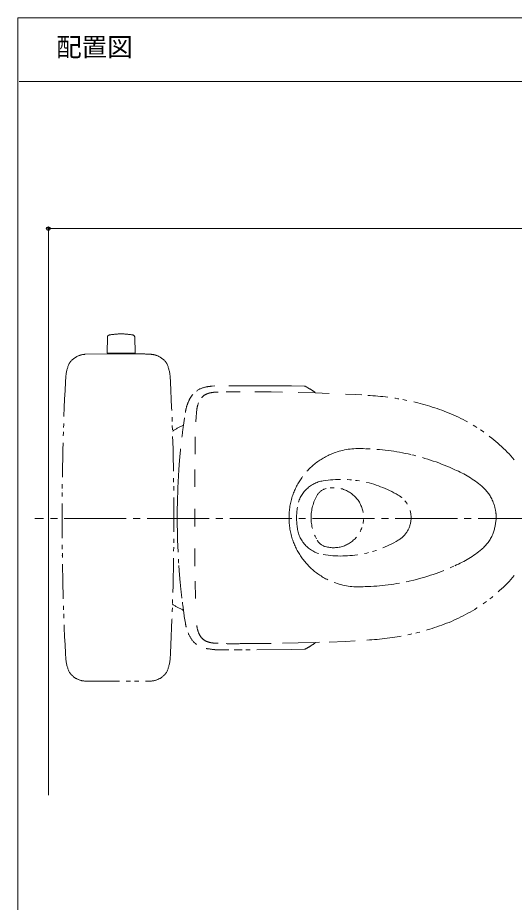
# Model space of a CAD drawing. Units: millimetres, scale not verified. Extents: x -2000 to 2000, y -1385 to 1385.
# Drawn here: x -2000 to -1280, y 103 to 1385 of the extents above; entities that cross this region are included whole.
import ezdxf
from ezdxf.enums import TextEntityAlignment as Align

# ---------------------------------------------------------------- set-up
doc = ezdxf.new("R2010")
doc.units = ezdxf.units.MM
doc.header["$LTSCALE"] = 10
doc.header["$PDMODE"] = 32
doc.header["$PDSIZE"] = 5
doc.linetypes.add('CHAIN2', pattern=[12, 9, -1, 1, -1])
doc.linetypes.add('DOUBLE_CHAIN1', pattern=[8.8, 5, -1, 0.6, -0.6, 0.6, -1])
for name, color, linetype, lineweight in [('0-1_green_continue', 4, 'Continuous', 9), ('0-5_YEL_SSP', 2, 'DOUBLE_CHAIN1', 9), ('0-6_zumenwaku', 6, 'Continuous', 9), ('0-C_Center', 1, 'CHAIN2', 9)]:
    doc.layers.add(name, color=color, linetype=linetype, lineweight=lineweight)
doc.layers.add('0-4_Defpoints', color=7, linetype='Continuous')
doc.layers.add('0-7_moji', color=2, linetype='Continuous')
doc.styles.add('ＭＳ Ｐゴシック', font='')
doc.styles.get('ＭＳ Ｐゴシック').set_extended_font_data('MS PGothic')

msp = doc.modelspace()

# ---------------------------------------------------------------- linework, layer by layer
at = {"layer": '0-1_green_continue'}
for p in [(-565.84, 1079.36), (-1955.39, 258.61)]:
    msp.add_line(p, (-1955.39, 1079.36), dxfattribs=at)
at = {"layer": '0-4_Defpoints'}
msp.add_point((-1955.39, 1079.36), dxfattribs=at)
at = {"layer": '0-5_YEL_SSP'}
for p, q in [((-1870.19, 899.32), (-1869.82, 921.89)), ((-1829.71, 899.32), (-1830.08, 921.89)), ((-1865.99, 897.75), (-1902.35, 897.27)), ((-1866.01, 898.81), (-1869.69, 898.81)), ((-1833.89, 898.81), (-1866.01, 898.81)), ((-1853.15, 897.84), (-1865.99, 897.75)), ((-1865.99, 897.75), (-1865.99, 897.84)), ((-1833.89, 898.81), (-1833.89, 897.84)), ((-1830.21, 898.81), (-1833.89, 898.81)), ((-1833.87, 897.88), (-1833.89, 897.88)), ((-1833.87, 897.88), (-1833.89, 897.88)), ((-1833.87, 897.88), (-1833.87, 898.81)), ((-1820.72, 897.85), (-1833.87, 897.88)), ((-1930.02, 865.27), (-1930.61, 856.97)), ((-1778.26, 856.97), (-1778.85, 865.27)), ((-1717.74, 851.1), (-1713.96, 851.74)), ((-1693.74, 851.78), (-1685.95, 851.7)), ((-1685.95, 851.7), (-1674.61, 851.57)), ((-1672.94, 851.53), (-1674.61, 851.57)), ((-1584.44, 851.09), (-1602.94, 851.69)), ((-1576.74, 847.42), (-1583.04, 850.9)), ((-1697.7, 843.04), (-1696.27, 843.07)), ((-1696.27, 843.07), (-1685.71, 843.07)), ((-1685.71, 843.07), (-1678.57, 843.06)), ((-1678.57, 843.06), (-1677.32, 843.03)), ((-1655.78, 842.92), (-1632.48, 842.67)), ((-1632.48, 842.67), (-1615.76, 842.4)), ((-1592.97, 841.94), (-1568.68, 841.28)), ((-1569.08, 842.31), (-1571.01, 843.66)), ((-1568.68, 841.28), (-1548.27, 840.65)), ((-1524.61, 839.75), (-1510.7, 839.08)), ((-1510.7, 839.08), (-1500.75, 838.43)), ((-1757.9, 805.28), (-1758.1, 803.81)), ((-1742.29, 777.48), (-1742.66, 752.79)), ((-1763.71, 760.19), (-1764.47, 752.3)), ((-1743.03, 705.2), (-1742.91, 730.54)), ((-1935.24, 700.51), (-1935.26, 700.38)), ((-1768.19, 683.19), (-1768.39, 671.88)), ((-1768.39, 671.88), (-1768.47, 660.54)), ((-1743.11, 673.45), (-1743.12, 660.54)), ((-1743.12, 660.54), (-1743.11, 647.62)), ((-1742.98, 615.67), (-1742.84, 590.33)), ((-1935.26, 606.03), (-1935.24, 605.91)), ((-1764.47, 568.78), (-1763.71, 560.89)), ((-1741.99, 543.66), (-1742.42, 568.36)), ((-1758.25, 517.38), (-1756.77, 507.9)), ((-1696.27, 478.01), (-1697.7, 478.03)), ((-1685.71, 478), (-1696.27, 478.01)), ((-1678.57, 478.01), (-1685.71, 478)), ((-1677.32, 478.05), (-1678.57, 478.01)), ((-1655.78, 478.15), (-1677.32, 478.05)), ((-1632.48, 478.41), (-1655.78, 478.15)), ((-1592.97, 479.14), (-1615.76, 478.67)), ((-1568.67, 479.8), (-1592.97, 479.14)), ((-1562.18, 479.97), (-1568.67, 479.8)), ((-1524.61, 481.33), (-1548.27, 480.43)), ((-1510.7, 481.99), (-1524.61, 481.33)), ((-1930.61, 464.1), (-1930.02, 455.79)), ((-1778.85, 455.79), (-1778.26, 464.1)), ((-1693.74, 469.3), (-1713.96, 469.33)), ((-1674.33, 469.3), (-1682.37, 469.26)), ((-1602.94, 469.38), (-1674.33, 469.3)), ((-1602.94, 469.38), (-1584.22, 469.92))]:
    msp.add_line(p, q, dxfattribs=at)
for points in [[(-1833.89, 897.84), (-1866.01, 897.84), (-1866.01, 898.81)], [(-1672.94, 851.53), (-1627.35, 851.78), (-1602.94, 851.69)]]:
    msp.add_lwpolyline(points, dxfattribs=at)
for centre, radius, start, end in [((-1866.32, 921.83), 3.5, 100.16013, 179), ((-1849.95, 830.49), 96.3, 90, 100.16013), ((-1849.95, 830.49), 96.3, 79.83987, 90), ((-1833.58, 921.83), 3.5, 1, 79.83987), ((-1900.4, 867.72), 29.62, 93.78228, 146.96101), ((-1869.69, 899.31), 0.5, 179, 270), ((-1830.21, 899.31), 0.5, 270, 1), ((-1825.15, 615.38), 282.5, 86.21842, 89.10017), ((-1808.47, 867.72), 29.62, 33.03899, 86.21772), ((-1870.46, 859.8), 59.82, 156.28405, 174.75279), ((-1838.41, 859.8), 59.82, 5.24721, 23.71595), ((2064.64, 660.53), 4000.08, 177.18516, 182.81484), ((-5773.51, 660.53), 4000.08, 357.18516, 2.81484), ((-1719.78, 815), 35.68, 100.77884, 125.54937), ((-1713.54, 779.48), 71.74, 93.35267, 100.36635), ((-1583.99, 849.17), 1.97, 61.35904, 103.15339), ((-1620.02, 775.11), 84.27, 54.4388, 59.09597), ((-1720.71, 817.64), 33.3, 139.80805, 155.75855), ((-1717.86, 820.7), 20.66, 112.99038, 138.12529), ((-1715.25, 815.44), 26.52, 104.36358, 113.74197), ((-1712.85, 806.97), 35.32, 96.57092, 104.73391), ((-1711.16, 795.38), 47.03, 93.02045, 96.99143), ((-1710.19, 779.14), 63.3, 89.22722, 93.12923), ((-1570.07, 841.33), 1.4, 358.02551, 44.58289), ((-1509.58, 471.96), 366.07, 68.92362, 87.28337), ((-1689.95, 801.99), 67.79, 154.37763, 165.30673), ((-1690.21, 810.01), 50.45, 160.6351, 172.31253), ((-1692.48, 802.94), 65.11, 165.55104, 170.95365), ((-1430, 784.29), 311.91, 174.02495, 177.26106), ((-1468.57, 580.54), 250, 40.96448, 68.74573), ((-1695.72, 658.91), 150, 115.12611, 122.08823), ((240.21, 512.19), 2019.48, 171.69724, 172.45478), ((-1505.16, 656.65), 104.12, 85.00321, 109.02832), ((-1503.46, 435.84), 324.62, 76.85941, 88.6996), ((-721.61, 659.04), 1047.02, 174.89021, 176.12571), ((-1506.47, 660.63), 99.94, 109.06471, 144.60228), ((-1505.84, 426.56), 334.2, 65.26434, 76.82288), ((-681.68, 660.82), 1086.74, 176.36145, 178.8207), ((-1507.59, 661.13), 98.73, 144.46116, 161.15815), ((-1428.51, 584), 158.9, 50.30701, 66.83791), ((-1549.81, 669.55), 45, 99.05598, 171.88964), ((-1531.23, 553.02), 163, 59.31658, 99.05598), ((-1367.72, 659.67), 61.87, 23.7311, 48.86811), ((-1508.18, 660.95), 98.23, 160.94614, 180.23995), ((-1509.45, 660.52), 65, 149.90379, 210.09621), ((-1548.38, 683.08), 20, 106.21305, 149.90379), ((-1541.82, 660.52), 43.5, 253.78695, 106.21305), ((-1467.45, 660.52), 38, 300.68342, 59.31658), ((-1366.38, 660.53), 60.3, 6.39676, 23.50038), ((-1486.45, 660.52), 109, 171.88964, 188.11036), ((-1366.32, 660.54), 60.25, 359.99935, 6.39315), ((-681.7, 660.96), 1086.77, 180.02222, 183.67569), ((-1508.18, 660.13), 98.23, 179.76005, 199.05386), ((-1388.5, 665.15), 82.55, 339.69537, 356.79898), ((-1549.81, 651.49), 45, 188.11036, 260.94402), ((-1507.59, 659.94), 98.73, 198.84185, 215.53884), ((-1367.72, 661.4), 61.87, 311.13189, 336.2689), ((-1548.38, 637.95), 20, 210.09621, 253.78695), ((-1531.23, 768.02), 163, 260.94402, 300.68342), ((-1506.47, 660.44), 99.94, 215.39772, 250.93529), ((-1428.51, 737.07), 158.9, 293.16209, 309.69299), ((-721.61, 662.03), 1047.02, 183.87429, 185.10979), ((-1505.84, 894.51), 334.2, 283.17712, 294.73566), ((-1505.16, 664.42), 104.12, 250.97168, 274.99679), ((-1503.46, 885.23), 324.62, 271.3004, 283.14059), ((-1468.57, 740.5), 250, 291.25427, 319.03552), ((-930.47, 645.37), 837.5, 185.78904, 186.97145), ((-1695.72, 662.12), 150, 237.91138, 244.88231), ((-2311.96, 451.28), 557.64, 6.80806, 8.95121), ((-1692.48, 518.13), 65.11, 189.04635, 194.44896), ((-1690.21, 511.06), 50.45, 187.68747, 199.3649), ((-1508.53, 843.47), 360.45, 272.35504, 291.24103), ((-1713.75, 508.45), 41.72, 200.71369, 221.43747), ((-1715.65, 502.17), 23.5, 199.47556, 221.53971), ((-1725.41, 499.55), 27.11, 223.63527, 236.1136), ((-1717.86, 500.38), 20.66, 221.87471, 247.00962), ((-1715.25, 505.64), 26.52, 246.25803, 255.63642), ((-1712.85, 514.1), 35.32, 255.26609, 263.42908), ((-1711.16, 525.7), 47.03, 263.00857, 266.97955), ((-1710.19, 541.93), 63.3, 266.87077, 270.77278), ((-1641.61, 580.13), 124.64, 301.03384, 305.58874), ((-1570.05, 479.75), 1.38, 314.74855, 1.73551), ((-1687.35, 712.72), 244.84, 260.80952, 263.75901), ((-1685.56, 514.06), 44.92, 269.50647, 274.08443), ((-1583.97, 471.59), 1.69, 261.37138, 303.16573), ((-1661.19, 617.57), 166.83, 297.93181, 300.16567), ((-1870.46, 461.26), 59.82, 185.24721, 203.71595), ((-1838.41, 461.26), 59.82, 336.28405, 354.75279), ((-1900.4, 453.35), 29.62, 213.03899, 266.21772), ((-1808.47, 453.35), 29.62, 273.78228, 326.96101), ((-1854.43, 4686.58), 4263.05, 269.35601, 270.64399)]:
    msp.add_arc(centre, radius, start, end, dxfattribs=at)
at = {"layer": '0-6_zumenwaku'}
msp.add_line((-1997.87, 1292.35), (1290.13, 1292.35), dxfattribs=at)
msp.add_lwpolyline([(-1999.87, -1385.03), (2000.13, -1385.03), (2000.13, 1384.97), (-1999.87, 1384.97)], close=True, dxfattribs=at)
at = {"layer": '0-C_Center'}
msp.add_line((-762.36, 659.37), (-1975.05, 659.37), dxfattribs=at)

# ---------------------------------------------------------------- texts
at = {"layer": '0-7_moji', "style": 'ＭＳ Ｐゴシック'}
msp.add_text('配置図', height=27.13, dxfattribs=at).set_placement((-1944.07, 1320.74), align=Align.BOTTOM_LEFT)

doc.saveas('drawing.dxf')
